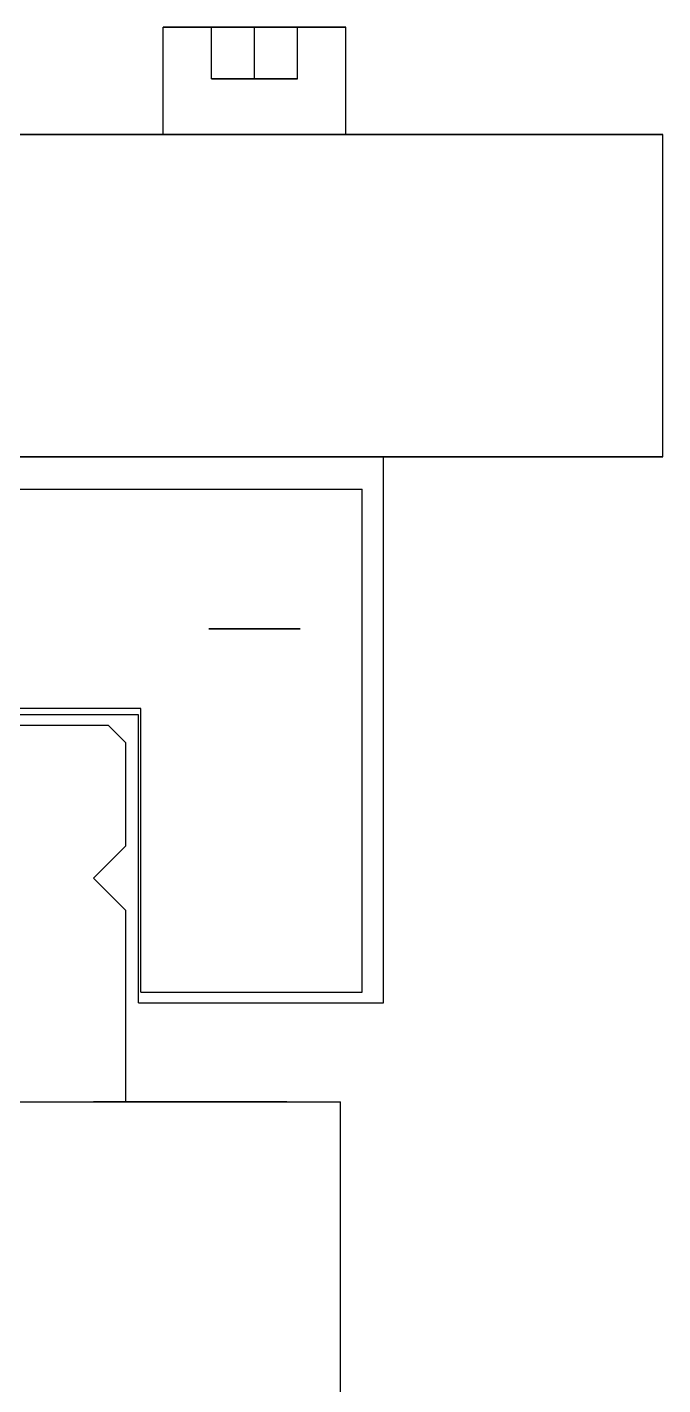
# Model space of a CAD drawing. Header units: millimetres. Extents: x -201 to 3037, y -406 to 3230.
# Drawn here: x 2555.4 to 2585, y 1338.8 to 1402 of the extents above; entities that cross this region are included whole.
import ezdxf

# ---------------------------------------------------------------- set-up
doc = ezdxf.new("R2010")
doc.units = ezdxf.units.MM
doc.layers.add('HIDDEN', color=8, linetype='Continuous')
doc.layers.add('VISIBLE', color=7, linetype='Continuous')

msp = doc.modelspace()

# ---------------------------------------------------------------- linework, layer by layer
at = {"layer": 'HIDDEN'}
for points in [[(2570.25, 1402), (2570.143, 1402), (2569.829, 1402), (2569.323, 1402), (2568.65, 1402), (2567.844, 1402), (2566.946, 1402), (2566, 1402), (2565.054, 1402), (2564.156, 1402), (2563.35, 1402), (2562.677, 1402), (2562.171, 1402), (2561.857, 1402), (2561.75, 1402)], [(2561.75, 1402), (2561.777, 1402), (2561.857, 1402), (2561.988, 1402), (2562.171, 1402), (2562.401, 1402), (2562.677, 1402), (2562.995, 1402), (2563.35, 1402), (2563.739, 1402), (2564.156, 1402), (2564.596, 1402), (2565.054, 1402), (2565.524, 1402), (2566, 1402)], [(2570.25, 1402), (2570.143, 1402), (2569.829, 1402), (2569.323, 1402), (2568.65, 1402), (2567.844, 1402), (2566.946, 1402), (2566, 1402), (2565.054, 1402), (2564.156, 1402), (2563.35, 1402), (2562.677, 1402), (2562.171, 1402), (2561.857, 1402), (2561.75, 1402)], [(2561.75, 1402), (2561.777, 1402), (2561.857, 1402), (2561.988, 1402), (2562.171, 1402), (2562.401, 1402), (2562.677, 1402), (2562.995, 1402), (2563.35, 1402), (2563.739, 1402), (2564.156, 1402), (2564.596, 1402), (2565.054, 1402), (2565.524, 1402), (2566, 1402)], [(2570.25, 1402), (2570.143, 1402), (2569.829, 1402), (2569.323, 1402), (2568.65, 1402), (2567.844, 1402), (2566.946, 1402), (2566, 1402), (2565.054, 1402), (2564.156, 1402), (2563.35, 1402), (2562.677, 1402), (2562.171, 1402), (2561.857, 1402), (2561.75, 1402)], [(2561.75, 1402), (2561.777, 1402), (2561.857, 1402), (2561.988, 1402), (2562.171, 1402), (2562.401, 1402), (2562.677, 1402), (2562.995, 1402), (2563.35, 1402), (2563.739, 1402), (2564.156, 1402), (2564.596, 1402), (2565.054, 1402), (2565.524, 1402), (2566, 1402)], [(2570.25, 1402), (2570.143, 1402), (2569.829, 1402), (2569.323, 1402), (2568.65, 1402), (2567.844, 1402), (2566.946, 1402), (2566, 1402), (2565.054, 1402), (2564.156, 1402), (2563.35, 1402), (2562.677, 1402), (2562.171, 1402), (2561.857, 1402), (2561.75, 1402)], [(2564, 1402), (2566, 1402)], [(2566, 1402), (2564, 1402)], [(2564, 1399.6), (2564, 1402)], [(2564, 1399.6), (2564, 1402)], [(2564, 1402), (2566, 1402)], [(2566, 1402), (2564, 1402)], [(2564, 1399.6), (2564, 1402)], [(2564, 1399.6), (2564, 1402)], [(2564, 1402), (2566, 1402)], [(2566, 1402), (2564, 1402)], [(2564, 1399.6), (2564, 1402)], [(2564, 1399.6), (2564, 1402)], [(2564, 1402), (2566, 1402)], [(2566, 1402), (2564, 1402)], [(2564, 1399.6), (2564, 1402)], [(2564, 1399.6), (2564, 1402)], [(2566, 1402), (2566.476, 1402), (2566.946, 1402), (2567.404, 1402), (2567.844, 1402), (2568.261, 1402), (2568.65, 1402), (2569.005, 1402), (2569.323, 1402), (2569.599, 1402), (2569.829, 1402), (2570.012, 1402), (2570.143, 1402), (2570.223, 1402), (2570.25, 1402)], [(2566, 1402), (2568, 1402)], [(2568, 1402), (2566, 1402)], [(2566, 1399.6), (2566, 1402)], [(2566, 1399.6), (2566, 1402)], [(2566, 1402), (2566.476, 1402), (2566.946, 1402), (2567.404, 1402), (2567.844, 1402), (2568.261, 1402), (2568.65, 1402), (2569.005, 1402), (2569.323, 1402), (2569.599, 1402), (2569.829, 1402), (2570.012, 1402), (2570.143, 1402), (2570.223, 1402), (2570.25, 1402)], [(2566, 1402), (2568, 1402)], [(2568, 1402), (2566, 1402)], [(2566, 1399.6), (2566, 1402)], [(2566, 1399.6), (2566, 1402)], [(2566, 1402), (2566.476, 1402), (2566.946, 1402), (2567.404, 1402), (2567.844, 1402), (2568.261, 1402), (2568.65, 1402), (2569.005, 1402), (2569.323, 1402), (2569.599, 1402), (2569.829, 1402), (2570.012, 1402), (2570.143, 1402), (2570.223, 1402), (2570.25, 1402)], [(2566, 1402), (2568, 1402)], [(2568, 1402), (2566, 1402)], [(2566, 1399.6), (2566, 1402)], [(2566, 1399.6), (2566, 1402)], [(2566, 1402), (2568, 1402)], [(2568, 1402), (2566, 1402)], [(2566, 1399.6), (2566, 1402)], [(2566, 1399.6), (2566, 1402)], [(2568, 1399.6), (2568, 1402)], [(2568, 1399.6), (2568, 1402)], [(2568, 1399.6), (2568, 1402)], [(2568, 1399.6), (2568, 1402)], [(2568, 1399.6), (2568, 1402)], [(2568, 1399.6), (2568, 1402)], [(2568, 1399.6), (2568, 1402)], [(2568, 1399.6), (2568, 1402)], [(2566, 1399.6), (2564, 1399.6)], [(2564, 1399.6), (2566, 1399.6)], [(2566, 1399.6), (2564, 1399.6)], [(2564, 1399.6), (2566, 1399.6)], [(2566, 1399.6), (2564, 1399.6)], [(2564, 1399.6), (2566, 1399.6)], [(2566, 1399.6), (2564, 1399.6)], [(2564, 1399.6), (2566, 1399.6)], [(2568, 1399.6), (2566, 1399.6)], [(2566, 1399.6), (2568, 1399.6)], [(2568, 1399.6), (2566, 1399.6)], [(2566, 1399.6), (2568, 1399.6)], [(2568, 1399.6), (2566, 1399.6)], [(2566, 1399.6), (2568, 1399.6)], [(2568, 1399.6), (2566, 1399.6)], [(2566, 1399.6), (2568, 1399.6)], [(2575, 1397), (2210, 1397)], [(2570.25, 1397), (2570.143, 1397), (2569.829, 1397), (2569.323, 1397), (2568.65, 1397), (2567.844, 1397), (2566.946, 1397), (2566, 1397), (2565.054, 1397), (2564.156, 1397), (2563.35, 1397), (2562.677, 1397), (2562.171, 1397), (2561.857, 1397), (2561.75, 1397)], [(2561.75, 1397), (2561.777, 1397), (2561.857, 1397), (2561.988, 1397), (2562.171, 1397), (2562.401, 1397), (2562.677, 1397), (2562.995, 1397), (2563.35, 1397), (2563.739, 1397), (2564.156, 1397), (2564.596, 1397), (2565.054, 1397), (2565.524, 1397), (2566, 1397)], [(2570.25, 1397), (2570.143, 1397), (2569.829, 1397), (2569.323, 1397), (2568.65, 1397), (2567.844, 1397), (2566.946, 1397), (2566, 1397), (2565.054, 1397), (2564.156, 1397), (2563.35, 1397), (2562.677, 1397), (2562.171, 1397), (2561.857, 1397), (2561.75, 1397)], [(2561.75, 1397), (2561.777, 1397), (2561.857, 1397), (2561.988, 1397), (2562.171, 1397), (2562.401, 1397), (2562.677, 1397), (2562.995, 1397), (2563.35, 1397), (2563.739, 1397), (2564.156, 1397), (2564.596, 1397), (2565.054, 1397), (2565.524, 1397), (2566, 1397)], [(2570.25, 1397), (2570.143, 1397), (2569.829, 1397), (2569.323, 1397), (2568.65, 1397), (2567.844, 1397), (2566.946, 1397), (2566, 1397), (2565.054, 1397), (2564.156, 1397), (2563.35, 1397), (2562.677, 1397), (2562.171, 1397), (2561.857, 1397), (2561.75, 1397)], [(2561.75, 1397), (2561.777, 1397), (2561.857, 1397), (2561.988, 1397), (2562.171, 1397), (2562.401, 1397), (2562.677, 1397), (2562.995, 1397), (2563.35, 1397), (2563.739, 1397), (2564.156, 1397), (2564.596, 1397), (2565.054, 1397), (2565.524, 1397), (2566, 1397)], [(2570.25, 1397), (2570.143, 1397), (2569.829, 1397), (2569.323, 1397), (2568.65, 1397), (2567.844, 1397), (2566.946, 1397), (2566, 1397), (2565.054, 1397), (2564.156, 1397), (2563.35, 1397), (2562.677, 1397), (2562.171, 1397), (2561.857, 1397), (2561.75, 1397)], [(2561.75, 1397), (2561.777, 1397), (2561.857, 1397), (2561.988, 1397), (2562.171, 1397), (2562.401, 1397), (2562.677, 1397), (2562.995, 1397), (2563.35, 1397), (2563.739, 1397), (2564.156, 1397), (2564.596, 1397), (2565.054, 1397), (2565.524, 1397), (2566, 1397)], [(2568.75, 1397), (2568.681, 1397), (2568.478, 1397), (2568.15, 1397), (2567.715, 1397), (2567.193, 1397), (2566.612, 1397), (2566, 1397), (2565.388, 1397), (2564.807, 1397), (2564.285, 1397), (2563.85, 1397), (2563.522, 1397), (2563.319, 1397), (2563.25, 1397)], [(2563.25, 1397), (2563.267, 1397), (2563.319, 1397), (2563.404, 1397), (2563.522, 1397), (2563.672, 1397), (2563.85, 1397), (2564.055, 1397), (2564.285, 1397), (2564.537, 1397), (2564.807, 1397), (2565.092, 1397), (2565.388, 1397), (2565.692, 1397), (2566, 1397)], [(2568.75, 1397), (2568.681, 1397), (2568.478, 1397), (2568.15, 1397), (2567.715, 1397), (2567.193, 1397), (2566.612, 1397), (2566, 1397), (2565.388, 1397), (2564.807, 1397), (2564.285, 1397), (2563.85, 1397), (2563.522, 1397), (2563.319, 1397), (2563.25, 1397)], [(2563.25, 1397), (2563.267, 1397), (2563.319, 1397), (2563.404, 1397), (2563.522, 1397), (2563.672, 1397), (2563.85, 1397), (2564.055, 1397), (2564.285, 1397), (2564.537, 1397), (2564.807, 1397), (2565.092, 1397), (2565.388, 1397), (2565.692, 1397), (2566, 1397)], [(2568.75, 1397), (2568.681, 1397), (2568.478, 1397), (2568.15, 1397), (2567.715, 1397), (2567.193, 1397), (2566.612, 1397), (2566, 1397), (2565.388, 1397), (2564.807, 1397), (2564.285, 1397), (2563.85, 1397), (2563.522, 1397), (2563.319, 1397), (2563.25, 1397)], [(2563.25, 1397), (2563.267, 1397), (2563.319, 1397), (2563.404, 1397), (2563.522, 1397), (2563.672, 1397), (2563.85, 1397), (2564.055, 1397), (2564.285, 1397), (2564.537, 1397), (2564.807, 1397), (2565.092, 1397), (2565.388, 1397), (2565.692, 1397), (2566, 1397)], [(2568.75, 1397), (2568.681, 1397), (2568.478, 1397), (2568.15, 1397), (2567.715, 1397), (2567.193, 1397), (2566.612, 1397), (2566, 1397), (2565.388, 1397), (2564.807, 1397), (2564.285, 1397), (2563.85, 1397), (2563.522, 1397), (2563.319, 1397), (2563.25, 1397)], [(2563.25, 1397), (2563.267, 1397), (2563.319, 1397), (2563.404, 1397), (2563.522, 1397), (2563.672, 1397), (2563.85, 1397), (2564.055, 1397), (2564.285, 1397), (2564.537, 1397), (2564.807, 1397), (2565.092, 1397), (2565.388, 1397), (2565.692, 1397), (2566, 1397)], [(2566, 1397), (2566.476, 1397), (2566.946, 1397), (2567.404, 1397), (2567.844, 1397), (2568.261, 1397), (2568.65, 1397), (2569.005, 1397), (2569.323, 1397), (2569.599, 1397), (2569.829, 1397), (2570.012, 1397), (2570.143, 1397), (2570.223, 1397), (2570.25, 1397)], [(2566, 1397), (2566.476, 1397), (2566.946, 1397), (2567.404, 1397), (2567.844, 1397), (2568.261, 1397), (2568.65, 1397), (2569.005, 1397), (2569.323, 1397), (2569.599, 1397), (2569.829, 1397), (2570.012, 1397), (2570.143, 1397), (2570.223, 1397), (2570.25, 1397)], [(2566, 1397), (2566.476, 1397), (2566.946, 1397), (2567.404, 1397), (2567.844, 1397), (2568.261, 1397), (2568.65, 1397), (2569.005, 1397), (2569.323, 1397), (2569.599, 1397), (2569.829, 1397), (2570.012, 1397), (2570.143, 1397), (2570.223, 1397), (2570.25, 1397)], [(2566, 1397), (2566.476, 1397), (2566.946, 1397), (2567.404, 1397), (2567.844, 1397), (2568.261, 1397), (2568.65, 1397), (2569.005, 1397), (2569.323, 1397), (2569.599, 1397), (2569.829, 1397), (2570.012, 1397), (2570.143, 1397), (2570.223, 1397), (2570.25, 1397)], [(2566, 1397), (2566.308, 1397), (2566.612, 1397), (2566.908, 1397), (2567.193, 1397), (2567.463, 1397), (2567.715, 1397), (2567.945, 1397), (2568.15, 1397), (2568.328, 1397), (2568.478, 1397), (2568.596, 1397), (2568.681, 1397), (2568.733, 1397), (2568.75, 1397)], [(2566, 1397), (2566.308, 1397), (2566.612, 1397), (2566.908, 1397), (2567.193, 1397), (2567.463, 1397), (2567.715, 1397), (2567.945, 1397), (2568.15, 1397), (2568.328, 1397), (2568.478, 1397), (2568.596, 1397), (2568.681, 1397), (2568.733, 1397), (2568.75, 1397)], [(2566, 1397), (2566.308, 1397), (2566.612, 1397), (2566.908, 1397), (2567.193, 1397), (2567.463, 1397), (2567.715, 1397), (2567.945, 1397), (2568.15, 1397), (2568.328, 1397), (2568.478, 1397), (2568.596, 1397), (2568.681, 1397), (2568.733, 1397), (2568.75, 1397)], [(2566, 1397), (2566.308, 1397), (2566.612, 1397), (2566.908, 1397), (2567.193, 1397), (2567.463, 1397), (2567.715, 1397), (2567.945, 1397), (2568.15, 1397), (2568.328, 1397), (2568.478, 1397), (2568.596, 1397), (2568.681, 1397), (2568.733, 1397), (2568.75, 1397)], [(2585, 1397), (2584.937, 1397), (2584.749, 1397), (2584.439, 1397), (2584.01, 1397), (2583.467, 1397), (2582.818, 1397), (2582.071, 1397), (2581.235, 1397), (2580.32, 1397), (2579.339, 1397), (2578.303, 1397), (2577.225, 1397), (2576.12, 1397), (2575, 1397)], [(2585, 1382), (2585, 1397)], [(2575, 1382), (2210, 1382)], [(2528, 1382), (2572, 1382)], [(2528, 1382), (2572, 1382)], [(2528, 1382), (2572, 1382)], [(2528, 1382), (2572, 1382)], [(2568.75, 1382), (2568.681, 1382), (2568.478, 1382), (2568.15, 1382), (2567.715, 1382), (2567.193, 1382), (2566.612, 1382), (2566, 1382), (2565.388, 1382), (2564.807, 1382), (2564.285, 1382), (2563.85, 1382), (2563.522, 1382), (2563.319, 1382), (2563.25, 1382)], [(2563.25, 1382), (2563.267, 1382), (2563.319, 1382), (2563.404, 1382), (2563.522, 1382), (2563.672, 1382), (2563.85, 1382), (2564.055, 1382), (2564.285, 1382), (2564.537, 1382), (2564.807, 1382), (2565.092, 1382), (2565.388, 1382), (2565.692, 1382), (2566, 1382)], [(2568.75, 1382), (2568.681, 1382), (2568.478, 1382), (2568.15, 1382), (2567.715, 1382), (2567.193, 1382), (2566.612, 1382), (2566, 1382), (2565.388, 1382), (2564.807, 1382), (2564.285, 1382), (2563.85, 1382), (2563.522, 1382), (2563.319, 1382), (2563.25, 1382)], [(2563.25, 1382), (2563.267, 1382), (2563.319, 1382), (2563.404, 1382), (2563.522, 1382), (2563.672, 1382), (2563.85, 1382), (2564.055, 1382), (2564.285, 1382), (2564.537, 1382), (2564.807, 1382), (2565.092, 1382), (2565.388, 1382), (2565.692, 1382), (2566, 1382)], [(2568.75, 1382), (2568.681, 1382), (2568.478, 1382), (2568.15, 1382), (2567.715, 1382), (2567.193, 1382), (2566.612, 1382), (2566, 1382), (2565.388, 1382), (2564.807, 1382), (2564.285, 1382), (2563.85, 1382), (2563.522, 1382), (2563.319, 1382), (2563.25, 1382)], [(2563.25, 1382), (2563.267, 1382), (2563.319, 1382), (2563.404, 1382), (2563.522, 1382), (2563.672, 1382), (2563.85, 1382), (2564.055, 1382), (2564.285, 1382), (2564.537, 1382), (2564.807, 1382), (2565.092, 1382), (2565.388, 1382), (2565.692, 1382), (2566, 1382)], [(2568.75, 1382), (2568.681, 1382), (2568.478, 1382), (2568.15, 1382), (2567.715, 1382), (2567.193, 1382), (2566.612, 1382), (2566, 1382), (2565.388, 1382), (2564.807, 1382), (2564.285, 1382), (2563.85, 1382), (2563.522, 1382), (2563.319, 1382), (2563.25, 1382)], [(2563.25, 1382), (2563.267, 1382), (2563.319, 1382), (2563.404, 1382), (2563.522, 1382), (2563.672, 1382), (2563.85, 1382), (2564.055, 1382), (2564.285, 1382), (2564.537, 1382), (2564.807, 1382), (2565.092, 1382), (2565.388, 1382), (2565.692, 1382), (2566, 1382)], [(2568.125, 1382), (2568.072, 1382), (2567.915, 1382), (2567.661, 1382), (2567.325, 1382), (2566.922, 1382), (2566.473, 1382), (2566, 1382), (2565.527, 1382), (2565.078, 1382), (2564.675, 1382), (2564.339, 1382), (2564.085, 1382), (2563.928, 1382), (2563.875, 1382)], [(2563.875, 1382), (2563.888, 1382), (2563.928, 1382), (2563.994, 1382), (2564.085, 1382), (2564.201, 1382), (2564.339, 1382), (2564.497, 1382), (2564.675, 1382), (2564.869, 1382), (2565.078, 1382), (2565.298, 1382), (2565.527, 1382), (2565.762, 1382), (2566, 1382)], [(2568.125, 1382), (2568.072, 1382), (2567.915, 1382), (2567.661, 1382), (2567.325, 1382), (2566.922, 1382), (2566.473, 1382), (2566, 1382), (2565.527, 1382), (2565.078, 1382), (2564.675, 1382), (2564.339, 1382), (2564.085, 1382), (2563.928, 1382), (2563.875, 1382)], [(2563.875, 1382), (2563.888, 1382), (2563.928, 1382), (2563.994, 1382), (2564.085, 1382), (2564.201, 1382), (2564.339, 1382), (2564.497, 1382), (2564.675, 1382), (2564.869, 1382), (2565.078, 1382), (2565.298, 1382), (2565.527, 1382), (2565.762, 1382), (2566, 1382)], [(2568.125, 1382), (2568.072, 1382), (2567.915, 1382), (2567.661, 1382), (2567.325, 1382), (2566.922, 1382), (2566.473, 1382), (2566, 1382), (2565.527, 1382), (2565.078, 1382), (2564.675, 1382), (2564.339, 1382), (2564.085, 1382), (2563.928, 1382), (2563.875, 1382)], [(2563.875, 1382), (2563.888, 1382), (2563.928, 1382), (2563.994, 1382), (2564.085, 1382), (2564.201, 1382), (2564.339, 1382), (2564.497, 1382), (2564.675, 1382), (2564.869, 1382), (2565.078, 1382), (2565.298, 1382), (2565.527, 1382), (2565.762, 1382), (2566, 1382)], [(2568.125, 1382), (2568.072, 1382), (2567.915, 1382), (2567.661, 1382), (2567.325, 1382), (2566.922, 1382), (2566.473, 1382), (2566, 1382), (2565.527, 1382), (2565.078, 1382), (2564.675, 1382), (2564.339, 1382), (2564.085, 1382), (2563.928, 1382), (2563.875, 1382)], [(2563.875, 1382), (2563.888, 1382), (2563.928, 1382), (2563.994, 1382), (2564.085, 1382), (2564.201, 1382), (2564.339, 1382), (2564.497, 1382), (2564.675, 1382), (2564.869, 1382), (2565.078, 1382), (2565.298, 1382), (2565.527, 1382), (2565.762, 1382), (2566, 1382)], [(2566, 1382), (2566.238, 1382), (2566.473, 1382), (2566.702, 1382), (2566.922, 1382), (2567.131, 1382), (2567.325, 1382), (2567.503, 1382), (2567.661, 1382), (2567.799, 1382), (2567.915, 1382), (2568.006, 1382), (2568.072, 1382), (2568.112, 1382), (2568.125, 1382)], [(2566, 1382), (2566.238, 1382), (2566.473, 1382), (2566.702, 1382), (2566.922, 1382), (2567.131, 1382), (2567.325, 1382), (2567.503, 1382), (2567.661, 1382), (2567.799, 1382), (2567.915, 1382), (2568.006, 1382), (2568.072, 1382), (2568.112, 1382), (2568.125, 1382)], [(2566, 1382), (2566.238, 1382), (2566.473, 1382), (2566.702, 1382), (2566.922, 1382), (2567.131, 1382), (2567.325, 1382), (2567.503, 1382), (2567.661, 1382), (2567.799, 1382), (2567.915, 1382), (2568.006, 1382), (2568.072, 1382), (2568.112, 1382), (2568.125, 1382)], [(2566, 1382), (2566.238, 1382), (2566.473, 1382), (2566.702, 1382), (2566.922, 1382), (2567.131, 1382), (2567.325, 1382), (2567.503, 1382), (2567.661, 1382), (2567.799, 1382), (2567.915, 1382), (2568.006, 1382), (2568.072, 1382), (2568.112, 1382), (2568.125, 1382)], [(2566, 1382), (2566.308, 1382), (2566.612, 1382), (2566.908, 1382), (2567.193, 1382), (2567.463, 1382), (2567.715, 1382), (2567.945, 1382), (2568.15, 1382), (2568.328, 1382), (2568.478, 1382), (2568.596, 1382), (2568.681, 1382), (2568.733, 1382), (2568.75, 1382)], [(2566, 1382), (2566.308, 1382), (2566.612, 1382), (2566.908, 1382), (2567.193, 1382), (2567.463, 1382), (2567.715, 1382), (2567.945, 1382), (2568.15, 1382), (2568.328, 1382), (2568.478, 1382), (2568.596, 1382), (2568.681, 1382), (2568.733, 1382), (2568.75, 1382)], [(2566, 1382), (2566.308, 1382), (2566.612, 1382), (2566.908, 1382), (2567.193, 1382), (2567.463, 1382), (2567.715, 1382), (2567.945, 1382), (2568.15, 1382), (2568.328, 1382), (2568.478, 1382), (2568.596, 1382), (2568.681, 1382), (2568.733, 1382), (2568.75, 1382)], [(2566, 1382), (2566.308, 1382), (2566.612, 1382), (2566.908, 1382), (2567.193, 1382), (2567.463, 1382), (2567.715, 1382), (2567.945, 1382), (2568.15, 1382), (2568.328, 1382), (2568.478, 1382), (2568.596, 1382), (2568.681, 1382), (2568.733, 1382), (2568.75, 1382)], [(2572, 1356.6), (2572, 1382)], [(2572, 1356.6), (2572, 1382)], [(2572, 1356.6), (2572, 1382)], [(2585, 1382), (2584.937, 1382), (2584.749, 1382), (2584.439, 1382), (2584.01, 1382), (2583.467, 1382), (2582.818, 1382), (2582.071, 1382), (2581.235, 1382), (2580.32, 1382), (2579.339, 1382), (2578.303, 1382), (2577.225, 1382), (2576.12, 1382), (2575, 1382)], [(2529, 1380.5), (2571, 1380.5)], [(2529, 1380.5), (2571, 1380.5)], [(2529, 1380.5), (2571, 1380.5)], [(2529, 1380.5), (2571, 1380.5)], [(2529, 1380.5), (2571, 1380.5)], [(2529, 1380.5), (2571, 1380.5)], [(2529, 1380.5), (2571, 1380.5)], [(2571, 1357.1), (2571, 1380.5)], [(2571, 1357.1), (2571, 1380.5)], [(2571, 1357.1), (2571, 1380.5)], [(2571, 1357.1), (2571, 1380.5)], [(2571, 1357.1), (2571, 1380.5)], [(2571, 1357.1), (2571, 1380.5)], [(2571, 1357.1), (2571, 1380.5)], [(2568.125, 1374), (2568.072, 1374), (2567.915, 1374), (2567.661, 1374), (2567.325, 1374), (2566.922, 1374), (2566.473, 1374), (2566, 1374), (2565.527, 1374), (2565.078, 1374), (2564.675, 1374), (2564.339, 1374), (2564.085, 1374), (2563.928, 1374), (2563.875, 1374)], [(2563.875, 1374), (2563.888, 1374), (2563.928, 1374), (2563.994, 1374), (2564.085, 1374), (2564.201, 1374), (2564.339, 1374), (2564.497, 1374), (2564.675, 1374), (2564.869, 1374), (2565.078, 1374), (2565.298, 1374), (2565.527, 1374), (2565.762, 1374), (2566, 1374)], [(2568.125, 1374), (2568.072, 1374), (2567.915, 1374), (2567.661, 1374), (2567.325, 1374), (2566.922, 1374), (2566.473, 1374), (2566, 1374), (2565.527, 1374), (2565.078, 1374), (2564.675, 1374), (2564.339, 1374), (2564.085, 1374), (2563.928, 1374), (2563.875, 1374)], [(2563.875, 1374), (2563.888, 1374), (2563.928, 1374), (2563.994, 1374), (2564.085, 1374), (2564.201, 1374), (2564.339, 1374), (2564.497, 1374), (2564.675, 1374), (2564.869, 1374), (2565.078, 1374), (2565.298, 1374), (2565.527, 1374), (2565.762, 1374), (2566, 1374)], [(2568.125, 1374), (2568.072, 1374), (2567.915, 1374), (2567.661, 1374), (2567.325, 1374), (2566.922, 1374), (2566.473, 1374), (2566, 1374), (2565.527, 1374), (2565.078, 1374), (2564.675, 1374), (2564.339, 1374), (2564.085, 1374), (2563.928, 1374), (2563.875, 1374)], [(2563.875, 1374), (2563.888, 1374), (2563.928, 1374), (2563.994, 1374), (2564.085, 1374), (2564.201, 1374), (2564.339, 1374), (2564.497, 1374), (2564.675, 1374), (2564.869, 1374), (2565.078, 1374), (2565.298, 1374), (2565.527, 1374), (2565.762, 1374), (2566, 1374)], [(2568.125, 1374), (2568.072, 1374), (2567.915, 1374), (2567.661, 1374), (2567.325, 1374), (2566.922, 1374), (2566.473, 1374), (2566, 1374), (2565.527, 1374), (2565.078, 1374), (2564.675, 1374), (2564.339, 1374), (2564.085, 1374), (2563.928, 1374), (2563.875, 1374)], [(2563.875, 1374), (2563.888, 1374), (2563.928, 1374), (2563.994, 1374), (2564.085, 1374), (2564.201, 1374), (2564.339, 1374), (2564.497, 1374), (2564.675, 1374), (2564.869, 1374), (2565.078, 1374), (2565.298, 1374), (2565.527, 1374), (2565.762, 1374), (2566, 1374)], [(2566, 1374), (2566.238, 1374), (2566.473, 1374), (2566.702, 1374), (2566.922, 1374), (2567.131, 1374), (2567.325, 1374), (2567.503, 1374), (2567.661, 1374), (2567.799, 1374), (2567.915, 1374), (2568.006, 1374), (2568.072, 1374), (2568.112, 1374), (2568.125, 1374)], [(2566, 1374), (2566.238, 1374), (2566.473, 1374), (2566.702, 1374), (2566.922, 1374), (2567.131, 1374), (2567.325, 1374), (2567.503, 1374), (2567.661, 1374), (2567.799, 1374), (2567.915, 1374), (2568.006, 1374), (2568.072, 1374), (2568.112, 1374), (2568.125, 1374)], [(2566, 1374), (2566.238, 1374), (2566.473, 1374), (2566.702, 1374), (2566.922, 1374), (2567.131, 1374), (2567.325, 1374), (2567.503, 1374), (2567.661, 1374), (2567.799, 1374), (2567.915, 1374), (2568.006, 1374), (2568.072, 1374), (2568.112, 1374), (2568.125, 1374)], [(2566, 1374), (2566.238, 1374), (2566.473, 1374), (2566.702, 1374), (2566.922, 1374), (2567.131, 1374), (2567.325, 1374), (2567.503, 1374), (2567.661, 1374), (2567.799, 1374), (2567.915, 1374), (2568.006, 1374), (2568.072, 1374), (2568.112, 1374), (2568.125, 1374)], [(2560.7, 1370.3), (2539.3, 1370.3)], [(2560.7, 1370.3), (2539.3, 1370.3)], [(2560.7, 1370.3), (2539.3, 1370.3)], [(2560.7, 1370.3), (2539.3, 1370.3)], [(2560.7, 1370.3), (2539.3, 1370.3)], [(2560.7, 1370.3), (2539.3, 1370.3)], [(2560.7, 1370.3), (2539.3, 1370.3)], [(2560.7, 1357.1), (2560.7, 1370.3)], [(2560.7, 1357.1), (2560.7, 1370.3)], [(2560.7, 1357.1), (2560.7, 1370.3)], [(2560.7, 1357.1), (2560.7, 1370.3)], [(2560.7, 1357.1), (2560.7, 1370.3)], [(2560.7, 1357.1), (2560.7, 1370.3)], [(2560.7, 1357.1), (2560.7, 1370.3)], [(2560.6, 1370), (2539.4, 1370)], [(2560.6, 1370), (2539.4, 1370)], [(2560.6, 1356.6), (2560.6, 1370)], [(2560.6, 1356.6), (2560.6, 1370)], [(2560.6, 1356.6), (2560.6, 1370)], [(2559.2, 1369.5), (2540.8, 1369.5)], [(2560, 1368.7), (2559.2, 1369.5)], [(2560, 1363.9), (2560, 1368.7)], [(2558.5, 1362.4), (2560, 1363.9)], [(2560, 1360.9), (2558.5, 1362.4)], [(2560, 1352), (2560, 1360.9)], [(2560.7, 1357.1), (2571, 1357.1)], [(2560.7, 1357.1), (2571, 1357.1)], [(2560.7, 1357.1), (2571, 1357.1)], [(2560.7, 1357.1), (2571, 1357.1)], [(2560.7, 1357.1), (2571, 1357.1)], [(2560.7, 1357.1), (2571, 1357.1)], [(2560.7, 1357.1), (2571, 1357.1)], [(2560.6, 1356.6), (2572, 1356.6)], [(2560.6, 1356.6), (2572, 1356.6)], [(2560.6, 1356.6), (2572, 1356.6)], [(2530, 1352), (2570, 1352)], [(2540, 1352), (2560, 1352)], [(2567.5, 1352), (2567.387, 1352), (2567.054, 1352), (2566.518, 1352), (2565.806, 1352), (2564.952, 1352), (2564.001, 1352), (2563, 1352), (2561.999, 1352), (2561.048, 1352), (2560.194, 1352), (2559.482, 1352), (2558.946, 1352), (2558.613, 1352), (2558.5, 1352)], [(2558.5, 1352), (2558.528, 1352), (2558.613, 1352), (2558.753, 1352), (2558.946, 1352), (2559.19, 1352), (2559.482, 1352), (2559.818, 1352), (2560.194, 1352), (2560.606, 1352), (2561.048, 1352), (2561.514, 1352), (2561.999, 1352), (2562.496, 1352), (2563, 1352)], [(2567.5, 1352), (2567.387, 1352), (2567.054, 1352), (2566.518, 1352), (2565.806, 1352), (2564.952, 1352), (2564.001, 1352), (2563, 1352), (2561.999, 1352), (2561.048, 1352), (2560.194, 1352), (2559.482, 1352), (2558.946, 1352), (2558.613, 1352), (2558.5, 1352)], [(2558.5, 1352), (2558.528, 1352), (2558.613, 1352), (2558.753, 1352), (2558.946, 1352), (2559.19, 1352), (2559.482, 1352), (2559.818, 1352), (2560.194, 1352), (2560.606, 1352), (2561.048, 1352), (2561.514, 1352), (2561.999, 1352), (2562.496, 1352), (2563, 1352)], [(2567.5, 1352), (2567.387, 1352), (2567.054, 1352), (2566.518, 1352), (2565.806, 1352), (2564.952, 1352), (2564.001, 1352), (2563, 1352), (2561.999, 1352), (2561.048, 1352), (2560.194, 1352), (2559.482, 1352), (2558.946, 1352), (2558.613, 1352), (2558.5, 1352)], [(2558.5, 1352), (2558.528, 1352), (2558.613, 1352), (2558.753, 1352), (2558.946, 1352), (2559.19, 1352), (2559.482, 1352), (2559.818, 1352), (2560.194, 1352), (2560.606, 1352), (2561.048, 1352), (2561.514, 1352), (2561.999, 1352), (2562.496, 1352), (2563, 1352)], [(2567.5, 1352), (2567.387, 1352), (2567.054, 1352), (2566.518, 1352), (2565.806, 1352), (2564.952, 1352), (2564.001, 1352), (2563, 1352), (2561.999, 1352), (2561.048, 1352), (2560.194, 1352), (2559.482, 1352), (2558.946, 1352), (2558.613, 1352), (2558.5, 1352)], [(2558.5, 1352), (2558.528, 1352), (2558.613, 1352), (2558.753, 1352), (2558.946, 1352), (2559.19, 1352), (2559.482, 1352), (2559.818, 1352), (2560.194, 1352), (2560.606, 1352), (2561.048, 1352), (2561.514, 1352), (2561.999, 1352), (2562.496, 1352), (2563, 1352)], [(2567.5, 1352), (2567.387, 1352), (2567.054, 1352), (2566.518, 1352), (2565.806, 1352), (2564.952, 1352), (2564.001, 1352), (2563, 1352), (2561.999, 1352), (2561.048, 1352), (2560.194, 1352), (2559.482, 1352), (2558.946, 1352), (2558.613, 1352), (2558.5, 1352)], [(2558.5, 1352), (2558.528, 1352), (2558.613, 1352), (2558.753, 1352), (2558.946, 1352), (2559.19, 1352), (2559.482, 1352), (2559.818, 1352), (2560.194, 1352), (2560.606, 1352), (2561.048, 1352), (2561.514, 1352), (2561.999, 1352), (2562.496, 1352), (2563, 1352)], [(2567.5, 1352), (2567.387, 1352), (2567.054, 1352), (2566.518, 1352), (2565.806, 1352), (2564.952, 1352), (2564.001, 1352), (2563, 1352), (2561.999, 1352), (2561.048, 1352), (2560.194, 1352), (2559.482, 1352), (2558.946, 1352), (2558.613, 1352), (2558.5, 1352)], [(2558.5, 1352), (2558.528, 1352), (2558.613, 1352), (2558.753, 1352), (2558.946, 1352), (2559.19, 1352), (2559.482, 1352), (2559.818, 1352), (2560.194, 1352), (2560.606, 1352), (2561.048, 1352), (2561.514, 1352), (2561.999, 1352), (2562.496, 1352), (2563, 1352)], [(2567.5, 1352), (2567.387, 1352), (2567.054, 1352), (2566.518, 1352), (2565.806, 1352), (2564.952, 1352), (2564.001, 1352), (2563, 1352), (2561.999, 1352), (2561.048, 1352), (2560.194, 1352), (2559.482, 1352), (2558.946, 1352), (2558.613, 1352), (2558.5, 1352)], [(2558.5, 1352), (2558.528, 1352), (2558.613, 1352), (2558.753, 1352), (2558.946, 1352), (2559.19, 1352), (2559.482, 1352), (2559.818, 1352), (2560.194, 1352), (2560.606, 1352), (2561.048, 1352), (2561.514, 1352), (2561.999, 1352), (2562.496, 1352), (2563, 1352)], [(2567.5, 1352), (2567.387, 1352), (2567.054, 1352), (2566.518, 1352), (2565.806, 1352), (2564.952, 1352), (2564.001, 1352), (2563, 1352), (2561.999, 1352), (2561.048, 1352), (2560.194, 1352), (2559.482, 1352), (2558.946, 1352), (2558.613, 1352), (2558.5, 1352)], [(2558.5, 1352), (2558.528, 1352), (2558.613, 1352), (2558.753, 1352), (2558.946, 1352), (2559.19, 1352), (2559.482, 1352), (2559.818, 1352), (2560.194, 1352), (2560.606, 1352), (2561.048, 1352), (2561.514, 1352), (2561.999, 1352), (2562.496, 1352), (2563, 1352)], [(2567.5, 1352), (2567.387, 1352), (2567.054, 1352), (2566.518, 1352), (2565.806, 1352), (2564.952, 1352), (2564.001, 1352), (2563, 1352), (2561.999, 1352), (2561.048, 1352), (2560.194, 1352), (2559.482, 1352), (2558.946, 1352), (2558.613, 1352), (2558.5, 1352)], [(2558.5, 1352), (2558.528, 1352), (2558.613, 1352), (2558.753, 1352), (2558.946, 1352), (2559.19, 1352), (2559.482, 1352), (2559.818, 1352), (2560.194, 1352), (2560.606, 1352), (2561.048, 1352), (2561.514, 1352), (2561.999, 1352), (2562.496, 1352), (2563, 1352)], [(2563, 1352), (2563.504, 1352), (2564.001, 1352), (2564.486, 1352), (2564.952, 1352), (2565.394, 1352), (2565.806, 1352), (2566.182, 1352), (2566.518, 1352), (2566.81, 1352), (2567.054, 1352), (2567.247, 1352), (2567.387, 1352), (2567.472, 1352), (2567.5, 1352)], [(2563, 1352), (2563.504, 1352), (2564.001, 1352), (2564.486, 1352), (2564.952, 1352), (2565.394, 1352), (2565.806, 1352), (2566.182, 1352), (2566.518, 1352), (2566.81, 1352), (2567.054, 1352), (2567.247, 1352), (2567.387, 1352), (2567.472, 1352), (2567.5, 1352)], [(2563, 1352), (2563.504, 1352), (2564.001, 1352), (2564.486, 1352), (2564.952, 1352), (2565.394, 1352), (2565.806, 1352), (2566.182, 1352), (2566.518, 1352), (2566.81, 1352), (2567.054, 1352), (2567.247, 1352), (2567.387, 1352), (2567.472, 1352), (2567.5, 1352)], [(2563, 1352), (2563.504, 1352), (2564.001, 1352), (2564.486, 1352), (2564.952, 1352), (2565.394, 1352), (2565.806, 1352), (2566.182, 1352), (2566.518, 1352), (2566.81, 1352), (2567.054, 1352), (2567.247, 1352), (2567.387, 1352), (2567.472, 1352), (2567.5, 1352)], [(2563, 1352), (2563.504, 1352), (2564.001, 1352), (2564.486, 1352), (2564.952, 1352), (2565.394, 1352), (2565.806, 1352), (2566.182, 1352), (2566.518, 1352), (2566.81, 1352), (2567.054, 1352), (2567.247, 1352), (2567.387, 1352), (2567.472, 1352), (2567.5, 1352)], [(2563, 1352), (2563.504, 1352), (2564.001, 1352), (2564.486, 1352), (2564.952, 1352), (2565.394, 1352), (2565.806, 1352), (2566.182, 1352), (2566.518, 1352), (2566.81, 1352), (2567.054, 1352), (2567.247, 1352), (2567.387, 1352), (2567.472, 1352), (2567.5, 1352)], [(2563, 1352), (2563.504, 1352), (2564.001, 1352), (2564.486, 1352), (2564.952, 1352), (2565.394, 1352), (2565.806, 1352), (2566.182, 1352), (2566.518, 1352), (2566.81, 1352), (2567.054, 1352), (2567.247, 1352), (2567.387, 1352), (2567.472, 1352), (2567.5, 1352)], [(2563, 1352), (2563.504, 1352), (2564.001, 1352), (2564.486, 1352), (2564.952, 1352), (2565.394, 1352), (2565.806, 1352), (2566.182, 1352), (2566.518, 1352), (2566.81, 1352), (2567.054, 1352), (2567.247, 1352), (2567.387, 1352), (2567.472, 1352), (2567.5, 1352)], [(2563, 1352), (2563.504, 1352), (2564.001, 1352), (2564.486, 1352), (2564.952, 1352), (2565.394, 1352), (2565.806, 1352), (2566.182, 1352), (2566.518, 1352), (2566.81, 1352), (2567.054, 1352), (2567.247, 1352), (2567.387, 1352), (2567.472, 1352), (2567.5, 1352)], [(2570, 1337), (2570, 1352)]]:
    msp.add_lwpolyline(points, dxfattribs=at)
at = {"layer": 'VISIBLE'}
for points in [[(2561.75, 1402), (2561.777, 1402), (2561.857, 1402), (2561.988, 1402), (2562.171, 1402), (2562.401, 1402), (2562.677, 1402), (2562.995, 1402), (2563.35, 1402), (2563.739, 1402), (2564.156, 1402), (2564.596, 1402), (2565.054, 1402), (2565.524, 1402), (2566, 1402)], [(2561.75, 1397), (2561.75, 1402)], [(2566, 1402), (2566.476, 1402), (2566.946, 1402), (2567.404, 1402), (2567.844, 1402), (2568.261, 1402), (2568.65, 1402), (2569.005, 1402), (2569.323, 1402), (2569.599, 1402), (2569.829, 1402), (2570.012, 1402), (2570.143, 1402), (2570.223, 1402), (2570.25, 1402)], [(2570.25, 1397), (2570.25, 1402)], [(2210, 1397), (2575, 1397)], [(2575, 1397), (2576.12, 1397), (2577.225, 1397), (2578.303, 1397), (2579.339, 1397), (2580.32, 1397), (2581.235, 1397), (2582.071, 1397), (2582.818, 1397), (2583.467, 1397), (2584.01, 1397), (2584.439, 1397), (2584.749, 1397), (2584.937, 1397), (2585, 1397)], [(2585, 1382), (2585, 1397)], [(2211, 1382), (2575, 1382)], [(2572, 1356.6), (2572, 1382)], [(2575, 1382), (2576.12, 1382), (2577.225, 1382), (2578.303, 1382), (2579.339, 1382), (2580.32, 1382), (2581.235, 1382), (2582.071, 1382), (2582.818, 1382), (2583.467, 1382), (2584.01, 1382), (2584.439, 1382), (2584.749, 1382), (2584.937, 1382), (2585, 1382)], [(2529, 1380.5), (2571, 1380.5)], [(2571, 1357.1), (2571, 1380.5)], [(2560.7, 1370.3), (2539.3, 1370.3)], [(2560.7, 1357.1), (2560.7, 1370.3)], [(2560.6, 1370), (2539.4, 1370)], [(2560.6, 1370), (2539.4, 1370)], [(2560.6, 1356.6), (2560.6, 1370)], [(2559.2, 1369.5), (2540.8, 1369.5)], [(2560, 1368.7), (2559.2, 1369.5)], [(2560, 1363.9), (2560, 1368.7)], [(2558.5, 1362.4), (2560, 1363.9)], [(2560, 1360.9), (2558.5, 1362.4)], [(2560, 1352), (2560, 1360.9)], [(2560.7, 1357.1), (2571, 1357.1)], [(2560.6, 1356.6), (2572, 1356.6)], [(2530, 1352), (2570, 1352)], [(2540, 1352), (2560, 1352)], [(2570, 1337), (2570, 1352)]]:
    msp.add_lwpolyline(points, dxfattribs=at)

doc.saveas('drawing.dxf')
